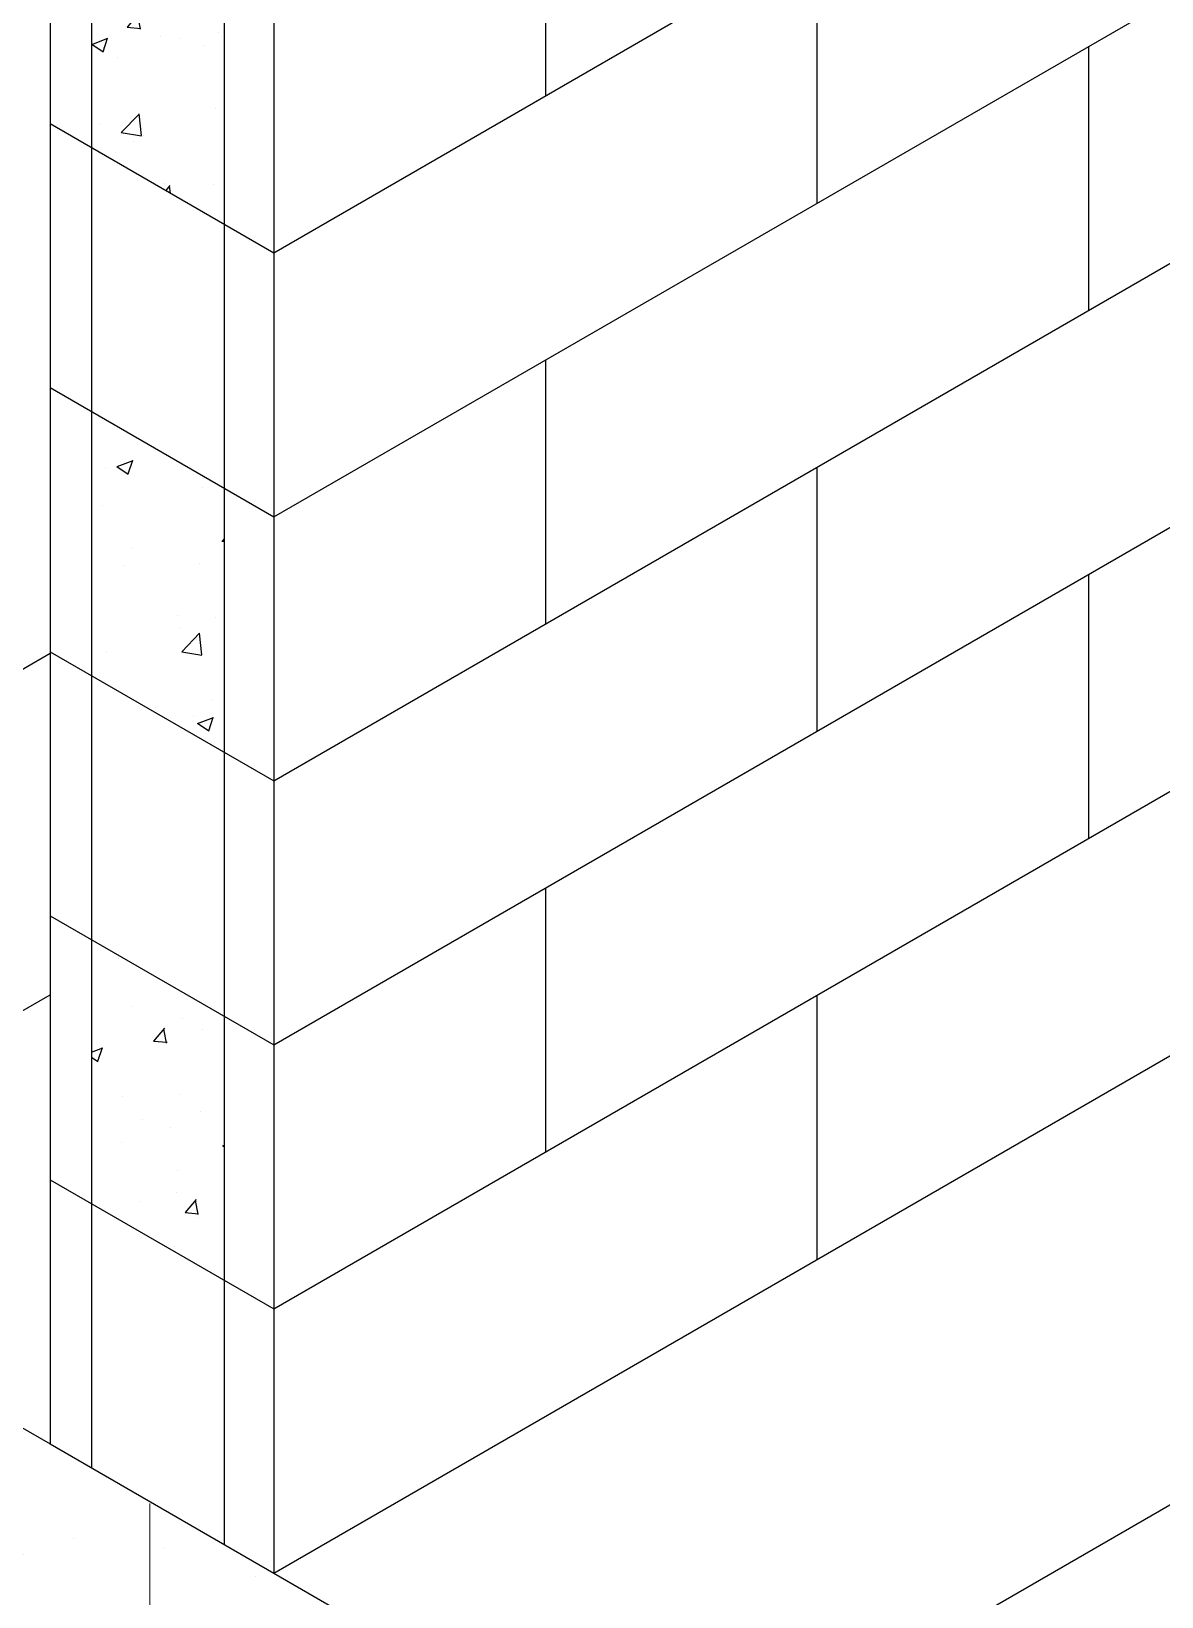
# Model space of a CAD drawing. Header units: feet. Extents: x 317 to 512, y -141 to 162.
# Drawn here: x 395.417 to 397.638, y -71.378 to -68.302 of the extents above; entities that cross this region are included whole.
import ezdxf

# ---------------------------------------------------------------- set-up
doc = ezdxf.new("R2010")
doc.units = ezdxf.units.FT
doc.header["$MEASUREMENT"] = 0
doc.linetypes.add('DASHED2', pattern=[0.375, 0.25, -0.125])
doc.layers.add('_35', color=53, linetype='Continuous')
doc.layers.add('INTERMITENTE', color=22, linetype='DASHED2', lineweight=20)

# ---------------------------------------------------------------- blocks, each defined once
blk = doc.blocks.new('*X30')
at = {"color": 0}
for p, q in [((179.9544, -37.5096), (179.9544, -37.5096)), ((180.1257, -37.5119), (180.1257, -37.5119)), ((179.7857, -37.5679), (179.7857, -37.5679)), ((180.1015, -37.574), (180.1419, -37.6013)), ((180.1024, -37.5745), (180.1593, -37.5527)), ((180.1418, -37.6011), (180.1583, -37.552)), ((180.3196, -37.5804), (180.3196, -37.5804)), ((180.2196, -37.5862), (180.2196, -37.5862)), ((179.8456, -37.6617), (179.8456, -37.6617)), ((179.8175, -37.8044), (179.8661, -37.8087)), ((179.819, -37.8046), (179.8582, -37.7579)), ((179.8647, -37.8114), (179.8553, -37.7605)), ((180.0484, -37.7897), (180.0484, -37.7897)), ((180.1159, -37.7825), (180.1159, -37.7825)), ((179.2711, -37.8228), (179.2909, -37.8259)), ((179.291, -37.8251), (179.2895, -37.8122)), ((179.4186, -37.8362), (179.459, -37.8635)), ((179.4195, -37.8367), (179.4764, -37.8149)), ((179.4588, -37.8632), (179.4753, -37.8141)), ((179.5371, -37.857), (179.5371, -37.857)), ((179.6937, -37.8434), (179.6937, -37.8434)), ((179.7406, -37.8302), (179.7406, -37.8302)), ((179.2831, -37.8955), (179.2831, -37.8955)), ((179.6274, -37.9832), (179.6274, -37.9832)), ((179.3649, -38.074), (179.3649, -38.074)), ((179.6838, -38.114), (179.6838, -38.114)), ((179.2733, -38.166), (179.2733, -38.166)), ((179.3233, -38.1776), (179.3233, -38.1776)), ((179.5268, -38.1508), (179.5268, -38.1508)), ((179.338, -38.2281), (179.338, -38.2281)), ((179.3473, -38.3648), (179.3958, -38.3691)), ((179.3488, -38.365), (179.388, -38.3183)), ((179.3945, -38.3718), (179.3851, -38.3208)), ((179.2217, -38.4261), (179.2787, -38.4043)), ((179.2611, -38.4526), (179.2776, -38.4035)), ((179.4657, -38.3963), (179.4657, -38.3963)), ((179.5328, -38.4065), (179.5328, -38.4065)), ((179.6739, -38.3846), (179.6739, -38.3846)), ((179.2208, -38.4256), (179.2612, -38.4529)), ((179.2634, -38.4366), (179.2634, -38.4366)), ((179.3129, -38.4713), (179.3129, -38.4713)), ((179.6208, -38.4308), (179.6208, -38.4308)), ((179.3264, -38.7405), (179.3897, -38.6745)), ((179.3987, -38.7514), (179.3897, -38.6742)), ((179.664, -38.6552), (179.664, -38.6552)), ((179.2535, -38.7072), (179.2535, -38.7072)), ((179.3263, -38.741), (179.3986, -38.7522)), ((179.407, -38.7514), (179.407, -38.7514)), ((179.3074, -38.8117), (179.3074, -38.8117)), ((179.3692, -38.7723), (179.3692, -38.7723)), ((179.4788, -38.9209), (179.4788, -38.9209)), ((179.486, -38.9473), (179.5008, -38.9297)), ((179.5024, -38.9567), (179.4978, -38.9322)), ((179.6542, -38.9257), (179.6542, -38.9257))]:
    blk.add_line(p, q, dxfattribs=at)
blk = doc.blocks.new('*X31')
at = {"color": 0}
for p, q in [((179.3114, -39.9322), (179.3683, -39.9103)), ((179.3507, -39.9587), (179.3672, -39.9096)), ((179.2685, -39.9393), (179.2685, -39.9393)), ((179.3104, -39.9316), (179.3509, -39.9589)), ((179.6146, -40.008), (179.6146, -40.008)), ((179.2596, -40.0717), (179.2596, -40.0717)), ((179.6856, -40.1989), (179.6932, -40.1996)), ((179.6871, -40.1992), (179.6932, -40.1919)), ((179.3625, -40.2194), (179.3625, -40.2194)), ((179.3332, -40.2866), (179.3332, -40.2866)), ((179.6047, -40.2786), (179.6047, -40.2786)), ((179.528, -40.465), (179.528, -40.465)), ((179.662, -40.4724), (179.662, -40.4724)), ((179.5352, -40.5053), (179.5352, -40.5053)), ((179.5419, -40.5931), (179.6052, -40.5271)), ((179.6142, -40.604), (179.6053, -40.5268)), ((179.2727, -40.5962), (179.2727, -40.5962)), ((179.5418, -40.5936), (179.6141, -40.6048)), ((179.5949, -40.5492), (179.5949, -40.5492)), ((179.6516, -40.7662), (179.6516, -40.7662)), ((179.4482, -40.793), (179.4482, -40.793)), ((179.585, -40.8198), (179.585, -40.8198)), ((179.5978, -40.8483), (179.6383, -40.8756)), ((179.5988, -40.8488), (179.6557, -40.827)), ((179.6381, -40.8753), (179.6546, -40.8262)), ((179.318, -41.6874), (179.318, -41.6874)), ((179.362, -41.8601), (179.362, -41.8601)), ((179.4425, -41.9823), (179.4817, -41.9356)), ((179.4881, -41.9891), (179.4787, -41.9381)), ((179.5454, -41.9021), (179.5454, -41.9021)), ((179.6175, -41.9404), (179.6175, -41.9404)), ((179.4409, -41.9821), (179.4895, -41.9863)), ((179.2206, -42.021), (179.2602, -42.0058)), ((179.2206, -42.0394), (179.2427, -42.0544)), ((179.2426, -42.0541), (179.2591, -42.005)), ((179.3291, -42.1807), (179.3291, -42.1807)), ((179.5356, -42.1726), (179.5356, -42.1726)), ((179.4037, -42.261), (179.4037, -42.261)), ((179.6072, -42.2342), (179.6072, -42.2342)), ((179.5005, -42.2898), (179.5005, -42.2898)), ((179.3285, -42.345), (179.3285, -42.345)), ((179.6875, -42.3543), (179.6932, -42.3582)), ((179.6884, -42.3549), (179.6932, -42.353)), ((179.5257, -42.4432), (179.5257, -42.4432)), ((179.3933, -42.5547), (179.3933, -42.5547)), ((179.5232, -42.5235), (179.5232, -42.5235)), ((179.5553, -42.5937), (179.5944, -42.547)), ((179.6009, -42.6005), (179.5915, -42.5495)), ((179.5537, -42.5935), (179.6023, -42.5977)), ((179.6013, -42.6121), (179.6013, -42.6121)), ((179.5158, -42.7138), (179.5158, -42.7138))]:
    blk.add_line(p, q, dxfattribs=at)
blk = doc.blocks.new('*X48')
at = {"color": 0}
for p, q in [((177.7086, -42.6484), (177.7086, -42.6484)), ((177.8552, -42.936), (177.8552, -42.936)), ((177.869, -43.1725), (177.869, -43.1725)), ((178.5567, -43.2497), (178.5567, -43.2497)), ((177.941, -43.3308), (177.941, -43.3308)), ((178.6565, -43.3731), (178.6565, -43.3731)), ((177.8354, -43.4772), (177.8354, -43.4772)), ((178.5895, -43.4556), (178.5895, -43.4556)), ((178.6148, -43.7144), (178.6932, -43.621)), ((178.709, -43.7255), (178.6902, -43.6236)), ((178.6133, -43.7142), (178.7104, -43.7227)), ((179.5627, -43.7022), (179.5627, -43.7022)), ((179.1557, -43.7557), (179.1557, -43.7557)), ((178.0706, -43.8171), (178.0706, -43.8171)), ((178.979, -43.8126), (178.979, -43.8126)), ((179.4811, -43.7924), (179.4811, -43.7924)), ((178.052, -43.9193), (178.1221, -43.8924)), ((178.102, -43.9482), (178.121, -43.8916)), ((178.1291, -43.8909), (178.1291, -43.8909)), ((178.9384, -43.8538), (178.9384, -43.8538)), ((179.8062, -43.8904), (179.8062, -43.8904)), ((178.6368, -43.9143), (178.6368, -43.9143)), ((180.296, -44.2191), (180.296, -44.2191)), ((179.7507, -44.2623), (179.7507, -44.2623)), ((179.4613, -44.3335), (179.4613, -44.3335)), ((179.135, -44.3433), (179.135, -44.3433)), ((179.5999, -44.3815), (179.5999, -44.3815)), ((181.0973, -44.6562), (181.0973, -44.6562)), ((179.4896, -44.7211), (179.4896, -44.7211)), ((180.7566, -44.7147), (180.7566, -44.7147)), ((180.2762, -44.7602), (180.2762, -44.7602)), ((180.3497, -44.7683), (180.3497, -44.7683)), ((180.3574, -44.7578), (180.3574, -44.7578)), ((181.2252, -44.7945), (181.2252, -44.7945)), ((179.8324, -44.9395), (179.8324, -44.9395)), ((180.0064, -45.0392), (180.0847, -44.9458)), ((180.1006, -45.0502), (180.0818, -44.9483)), ((180.7001, -44.9761), (180.7001, -44.9761)), ((180.0048, -45.039), (180.102, -45.0475)), ((180.9482, -45.1966), (181.0748, -45.0646)), ((181.0928, -45.2187), (181.0748, -45.0643)), ((181.1724, -45.1412), (181.2507, -45.0478)), ((181.2582, -45.1073), (181.2477, -45.0504)), ((181.1708, -45.141), (181.2582, -45.1487)), ((180.4808, -45.1887), (180.4808, -45.1887)), ((180.9481, -45.197), (181.0927, -45.2194)), ((181.0775, -45.1973), (181.0775, -45.1973)), ((180.9447, -45.2748), (180.9447, -45.2748)), ((180.8703, -45.5456), (180.8703, -45.5456))]:
    blk.add_line(p, q, dxfattribs=at)

msp = doc.modelspace()

# ---------------------------------------------------------------- linework, layer by layer
at = {"layer": '_35'}
for p, q in [((395.89369, -68.73742), (399.09553, -66.88884)), ((395.89369, -69.25623), (399.09553, -67.40764)), ((395.89369, -69.77504), (399.09553, -67.92645)), ((396.42733, -67.91052), (396.42733, -68.42932)), ((395.4543, -67.96493), (395.4543, -71.07778)), ((395.53578, -68.01197), (395.53578, -71.12482)), ((396.96097, -68.12123), (396.96097, -68.64003)), ((395.79608, -68.16226), (395.79608, -71.2751)), ((395.89369, -68.21861), (395.89369, -71.33146)), ((397.49461, -68.33194), (397.49461, -68.85074)), ((395.89369, -70.29384), (399.09553, -68.44526)), ((395.4543, -68.48374), (395.89369, -68.73742)), ((396.42733, -68.94813), (396.42733, -69.46694)), ((395.89369, -70.81265), (399.09553, -68.96407)), ((395.4543, -69.00255), (395.89369, -69.25623)), ((396.96097, -69.15884), (396.96097, -69.67765)), ((397.49461, -69.36955), (397.49461, -69.88836)), ((395.89369, -71.33146), (399.09553, -69.48287)), ((394.69005, -69.96572), (395.4543, -69.52448)), ((395.4543, -69.52136), (395.89369, -69.77504)), ((396.42733, -69.98575), (396.42733, -70.50455)), ((395.4543, -70.04016), (395.89369, -70.29384)), ((394.69005, -70.63654), (395.4543, -70.1953)), ((396.96097, -70.19646), (396.96097, -70.71526)), ((396.65794, -71.7727), (399.20775, -70.30056)), ((395.4543, -70.55897), (395.89369, -70.81265)), ((394.69005, -70.63654), (395.4543, -71.07778)), ((395.4543, -71.07778), (395.89369, -71.33146)), ((395.89369, -71.33146), (396.65794, -71.7727))]:
    msp.add_line(p, q, dxfattribs=at)
at = {"layer": 'INTERMITENTE'}
msp.add_line((395.65011, -71.19517), (395.65011, -71.65525), dxfattribs=at)

# ---------------------------------------------------------------- block references
at = {"layer": '_35', "linetype": 'Continuous', "xscale": 0.5507088640848888, "yscale": 0.5507088640848888, "zscale": 0.5507088640848888}
for name in ['*X30', '*X31', '*X48']:
    msp.add_blockref(name, (296.83741, -47.16656), dxfattribs=at)

doc.saveas('drawing.dxf')
